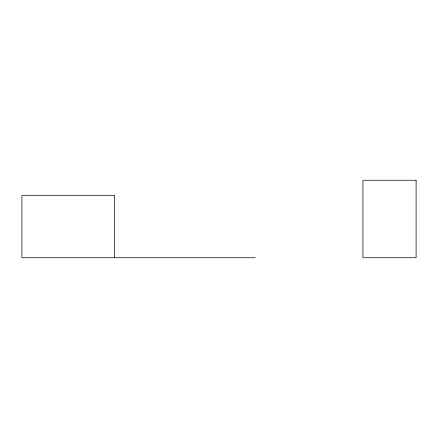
<?xml version="1.0" encoding="UTF-8"?>
<svg xmlns="http://www.w3.org/2000/svg" width="438" height="438" viewBox="0 0 438 438"><rect width="100%" height="100%" fill="white"/><g stroke="black" fill="none" stroke-linecap="round" stroke-linejoin="round"><path stroke-width="0.66" d="M255.272 257.747L21.9 257.747L21.9 195.299L114.455 195.299L114.455 257.747M416.1 180.253L362.949 180.253L362.949 257.747L416.1 257.747L416.1 180.253"/></g></svg>
